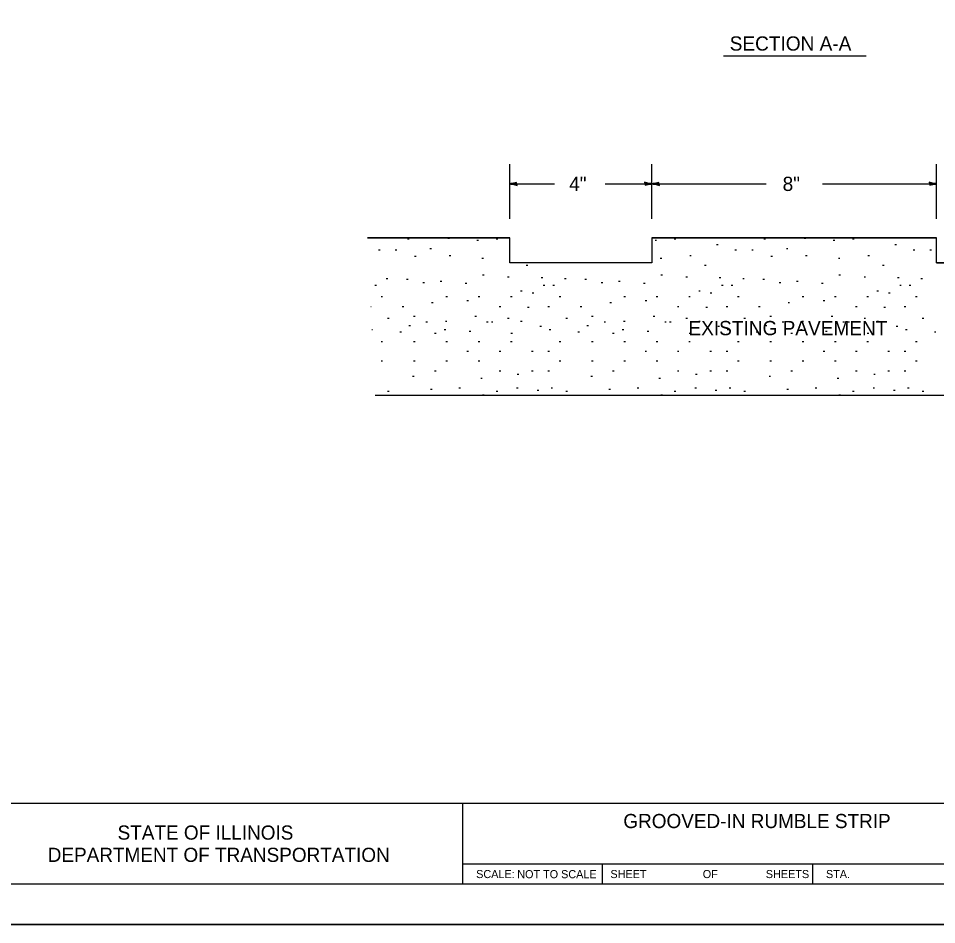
# Model space of a CAD drawing. Extents: x 0 to 2.83, y 0 to 1.83.
# Drawn here: x 1.274 to 2.219, y 0 to 0.933 of the extents above; entities that cross this region are included whole.
import ezdxf

# ---------------------------------------------------------------- set-up
doc = ezdxf.new("R2010")
doc.units = 0
for name, color, linetype in [('RD_Pr_Roadway_Dimensions', 7, 'Continuous'), ('RD_Pr_Roadway_Notes', 7, 'Continuous'), ('SH_General_Details', 7, 'Continuous'), ('SH_Printer_Plotting_Border', 7, 'Continuous')]:
    doc.layers.add(name, color=color, linetype=linetype)

msp = doc.modelspace()

# ---------------------------------------------------------------- linework, layer by layer
at = {"layer": 'RD_Pr_Roadway_Dimensions'}
for p, q in [((1.77977, 0.72659), (1.77977, 0.78291)), ((1.92629, 0.72659), (1.92629, 0.78291)), ((2.21935, 0.72659), (2.21935, 0.78291)), ((1.77977, 0.76269), (1.82603, 0.76269)), ((1.878, 0.76269), (1.92629, 0.76269)), ((1.92629, 0.76269), (2.04402, 0.76269)), ((2.10176, 0.76269), (2.21935, 0.76269))]:
    msp.add_line(p, q, dxfattribs=at)
for points in [[(1.78695, 0.76256), (1.7867, 0.76398), (1.78367, 0.76336), (1.77977, 0.76269), (1.78393, 0.76193), (1.78759, 0.76108), (1.78695, 0.76256), (1.78662, 0.76349), (1.78239, 0.76269), (1.78702, 0.76161), (1.78634, 0.76282), (1.78439, 0.76265), (1.78626, 0.76227)], [(1.91911, 0.76284), (1.91936, 0.76141), (1.92239, 0.76203), (1.9263, 0.7627), (1.92213, 0.76346), (1.91847, 0.76432), (1.91911, 0.76284), (1.91944, 0.76189), (1.92367, 0.7627), (1.91904, 0.76379), (1.91973, 0.76257), (1.92167, 0.76273), (1.9198, 0.76312)], [(1.93348, 0.76256), (1.93323, 0.76398), (1.9302, 0.76336), (1.92629, 0.76269), (1.93046, 0.76193), (1.93411, 0.76108), (1.93348, 0.76256), (1.93315, 0.76349), (1.92892, 0.76269), (1.93355, 0.76161), (1.93286, 0.76282), (1.93092, 0.76265), (1.93279, 0.76227)], [(2.21217, 0.76284), (2.21241, 0.76141), (2.21544, 0.76203), (2.21935, 0.7627), (2.21518, 0.76346), (2.21153, 0.76432), (2.21217, 0.76284), (2.21249, 0.76189), (2.21672, 0.7627), (2.2121, 0.76379), (2.21278, 0.76257), (2.21473, 0.76273), (2.21286, 0.76312)]]:
    msp.add_lwpolyline(points, dxfattribs=at)
for points in [[(1.7821, 0.76221), (1.7821, 0.76269), (1.7821, 0.76318), (1.78093, 0.7629), (1.77977, 0.76269), (1.78101, 0.76247)], [(1.92396, 0.76318), (1.92396, 0.76269), (1.92396, 0.76221), (1.92513, 0.76249), (1.92629, 0.76269), (1.92505, 0.76292)], [(1.92863, 0.76221), (1.92863, 0.76269), (1.92863, 0.76318), (1.92746, 0.7629), (1.92629, 0.76269), (1.92754, 0.76247)], [(2.21702, 0.76318), (2.21702, 0.76269), (2.21702, 0.76221), (2.21819, 0.76249), (2.21935, 0.76269), (2.21811, 0.76292)]]:
    msp.add_lwpolyline(points, close=True, dxfattribs=at)
at = {"layer": 'RD_Pr_Roadway_Notes'}
msp.add_line((1.99984, 0.89441), (2.14698, 0.89441), dxfattribs=at)
at = {"layer": 'SH_General_Details'}
for p, q in [((1.63324, 0.70718), (1.77977, 0.70718)), ((1.77977, 0.70718), (1.63324, 0.70718)), ((1.77977, 0.70718), (1.63324, 0.70718)), ((1.67458, 0.70606), (1.67624, 0.70606)), ((1.71622, 0.70673), (1.71789, 0.70673)), ((1.74597, 0.70475), (1.74764, 0.70475)), ((1.7658, 0.70606), (1.76746, 0.70606)), ((1.77977, 0.68124), (1.77977, 0.70718)), ((1.77977, 0.68124), (1.77977, 0.70718)), ((1.92629, 0.70718), (2.07282, 0.70718)), ((2.07282, 0.70718), (1.92629, 0.70718)), ((1.92629, 0.70718), (1.92629, 0.68124)), ((2.07282, 0.70718), (1.92629, 0.70718)), ((1.92629, 0.70718), (1.92629, 0.68124)), ((1.92943, 0.70475), (1.9311, 0.70475)), ((1.94926, 0.70606), (1.95092, 0.70606)), ((1.99288, 0.70012), (1.99455, 0.70012)), ((2.0415, 0.70606), (2.04316, 0.70606)), ((2.07282, 0.70718), (2.21935, 0.70718)), ((2.21935, 0.70718), (2.07282, 0.70718)), ((2.21935, 0.70718), (2.07282, 0.70718)), ((2.08314, 0.70673), (2.08481, 0.70673)), ((2.11289, 0.70475), (2.11456, 0.70475)), ((2.13272, 0.70606), (2.13438, 0.70606)), ((2.17634, 0.70012), (2.17801, 0.70012)), ((2.21935, 0.68124), (2.21935, 0.70718)), ((2.21935, 0.68124), (2.21935, 0.70718)), ((1.64482, 0.69483), (1.64648, 0.69483)), ((1.66202, 0.69483), (1.66368, 0.69483)), ((1.69771, 0.69616), (1.69938, 0.69616)), ((2.01174, 0.69483), (2.0134, 0.69483)), ((2.02894, 0.69483), (2.0306, 0.69483)), ((2.06463, 0.69616), (2.0663, 0.69616)), ((2.1952, 0.69483), (2.19686, 0.69483)), ((2.2124, 0.69483), (2.21406, 0.69483)), ((1.68184, 0.68822), (1.68351, 0.68822)), ((1.71754, 0.68889), (1.7192, 0.68889)), ((1.75126, 0.68624), (1.75292, 0.68624)), ((1.92629, 0.68124), (1.77977, 0.68124)), ((1.92629, 0.68124), (1.77977, 0.68124)), ((1.93472, 0.68624), (1.93638, 0.68624)), ((1.96512, 0.68889), (1.96678, 0.68889)), ((2.04876, 0.68822), (2.05043, 0.68822)), ((2.08446, 0.68889), (2.08612, 0.68889)), ((2.11818, 0.68624), (2.11984, 0.68624)), ((2.14858, 0.68889), (2.15024, 0.68889)), ((2.21935, 0.68124), (2.36588, 0.68124)), ((2.36588, 0.68124), (2.21935, 0.68124)), ((1.79686, 0.67897), (1.79853, 0.67897)), ((1.98032, 0.67897), (1.98199, 0.67897)), ((2.16378, 0.67897), (2.16545, 0.67897)), ((1.65276, 0.66509), (1.65442, 0.66509)), ((1.67363, 0.66442), (1.6753, 0.66442)), ((1.70828, 0.66244), (1.70995, 0.66244)), ((1.75191, 0.66905), (1.75358, 0.66905)), ((1.7777, 0.66707), (1.77936, 0.66707)), ((1.81207, 0.66641), (1.81374, 0.66641)), ((1.83622, 0.66509), (1.83788, 0.66509)), ((1.85709, 0.66442), (1.85876, 0.66442)), ((1.89174, 0.66244), (1.89341, 0.66244)), ((1.93537, 0.66905), (1.93704, 0.66905)), ((1.96116, 0.66707), (1.96282, 0.66707)), ((1.99553, 0.66641), (1.9972, 0.66641)), ((2.01968, 0.66509), (2.02134, 0.66509)), ((2.04055, 0.66442), (2.04222, 0.66442)), ((2.0752, 0.66244), (2.07687, 0.66244)), ((2.11883, 0.66905), (2.1205, 0.66905)), ((2.14462, 0.66707), (2.14628, 0.66707)), ((2.17899, 0.66641), (2.18066, 0.66641)), ((2.20314, 0.66509), (2.2048, 0.66509)), ((1.64086, 0.65848), (1.64252, 0.65848)), ((1.69044, 0.66111), (1.69211, 0.66111)), ((1.73407, 0.66046), (1.73574, 0.66046)), ((1.79092, 0.65252), (1.79259, 0.65252)), ((1.8144, 0.65848), (1.81606, 0.65848)), ((1.82432, 0.65848), (1.82598, 0.65848)), ((1.8739, 0.66111), (1.87557, 0.66111)), ((1.91753, 0.66046), (1.9192, 0.66046)), ((1.97438, 0.65252), (1.97605, 0.65252)), ((1.99786, 0.65848), (1.99952, 0.65848)), ((2.00778, 0.65848), (2.00944, 0.65848)), ((2.05736, 0.66111), (2.05903, 0.66111)), ((2.10099, 0.66046), (2.10266, 0.66046)), ((2.15784, 0.65252), (2.15951, 0.65252)), ((2.18132, 0.65848), (2.18298, 0.65848)), ((2.19124, 0.65848), (2.1929, 0.65848)), ((1.64731, 0.64657), (1.64898, 0.64657)), ((1.71397, 0.64657), (1.71563, 0.64657)), ((1.74729, 0.64657), (1.74896, 0.64657)), ((1.78062, 0.64657), (1.78229, 0.64657)), ((1.80282, 0.65054), (1.80449, 0.65054)), ((1.83077, 0.64657), (1.83244, 0.64657)), ((1.89743, 0.64657), (1.89909, 0.64657)), ((1.93075, 0.64657), (1.93242, 0.64657)), ((1.96408, 0.64657), (1.96575, 0.64657)), ((1.98628, 0.65054), (1.98795, 0.65054)), ((2.01423, 0.64657), (2.0159, 0.64657)), ((2.08089, 0.64657), (2.08255, 0.64657)), ((2.11421, 0.64657), (2.11588, 0.64657)), ((2.14754, 0.64657), (2.14921, 0.64657)), ((2.16974, 0.65054), (2.17141, 0.65054)), ((2.19769, 0.64657), (2.19936, 0.64657)), ((1.63675, 0.63658), (1.63732, 0.63658)), ((1.66899, 0.63658), (1.67065, 0.63658)), ((1.69942, 0.64063), (1.70108, 0.64063)), ((1.73577, 0.64261), (1.73744, 0.64261)), ((1.76897, 0.63658), (1.77064, 0.63658)), ((1.79818, 0.63576), (1.79984, 0.63576)), ((1.81912, 0.63658), (1.82078, 0.63658)), ((1.85245, 0.63658), (1.85411, 0.63658)), ((1.88288, 0.64063), (1.88454, 0.64063)), ((1.91923, 0.64261), (1.9209, 0.64261)), ((1.95243, 0.63658), (1.9541, 0.63658)), ((1.98164, 0.63576), (1.9833, 0.63576)), ((2.00258, 0.63658), (2.00424, 0.63658)), ((2.03591, 0.63658), (2.03757, 0.63658)), ((2.06634, 0.64063), (2.068, 0.64063)), ((2.10269, 0.64261), (2.10436, 0.64261)), ((2.13589, 0.63658), (2.13756, 0.63658)), ((2.1651, 0.63576), (2.16676, 0.63576)), ((2.18604, 0.63658), (2.1877, 0.63658)), ((1.65406, 0.62452), (1.65572, 0.62452)), ((1.68064, 0.62658), (1.6823, 0.62658)), ((1.74396, 0.6265), (1.74563, 0.6265)), ((1.77768, 0.62452), (1.77935, 0.62452)), ((1.83752, 0.62452), (1.83918, 0.62452)), ((1.8641, 0.62658), (1.86576, 0.62658)), ((1.92742, 0.6265), (1.92909, 0.6265)), ((1.96114, 0.62452), (1.96281, 0.62452)), ((2.02098, 0.62452), (2.02264, 0.62452)), ((2.04756, 0.62658), (2.04922, 0.62658)), ((2.11088, 0.6265), (2.11255, 0.6265)), ((2.1446, 0.62452), (2.14627, 0.62452)), ((2.20444, 0.62452), (2.2061, 0.62452)), ((1.67589, 0.61683), (1.67756, 0.61683)), ((1.69347, 0.62079), (1.69514, 0.62079)), ((1.71355, 0.62121), (1.71521, 0.62121)), ((1.75589, 0.62079), (1.75756, 0.62079)), ((1.7609, 0.62079), (1.76257, 0.62079)), ((1.79091, 0.62121), (1.79258, 0.62121)), ((1.81075, 0.61617), (1.81242, 0.61617)), ((1.85935, 0.61683), (1.86102, 0.61683)), ((1.87693, 0.62079), (1.8786, 0.62079)), ((1.89701, 0.62121), (1.89867, 0.62121)), ((1.93935, 0.62079), (1.94102, 0.62079)), ((1.94436, 0.62079), (1.94603, 0.62079)), ((1.97437, 0.62121), (1.97604, 0.62121)), ((1.99421, 0.61617), (1.99588, 0.61617)), ((2.04281, 0.61683), (2.04448, 0.61683)), ((2.06039, 0.62079), (2.06206, 0.62079)), ((2.08047, 0.62121), (2.08213, 0.62121)), ((2.12281, 0.62079), (2.12448, 0.62079)), ((2.12782, 0.62079), (2.12949, 0.62079)), ((2.15783, 0.62121), (2.1595, 0.62121)), ((2.17767, 0.61617), (2.17934, 0.61617)), ((1.63793, 0.61286), (1.63856, 0.61286)), ((1.66664, 0.61022), (1.6683, 0.61022)), ((1.70234, 0.60889), (1.70401, 0.60889)), ((1.71225, 0.61286), (1.71391, 0.61286)), ((1.73803, 0.61087), (1.7397, 0.61087)), ((1.781, 0.60889), (1.78267, 0.60889)), ((1.82035, 0.61286), (1.82202, 0.61286)), ((1.8501, 0.61022), (1.85176, 0.61022)), ((1.8858, 0.60889), (1.88747, 0.60889)), ((1.89571, 0.61286), (1.89737, 0.61286)), ((1.92149, 0.61087), (1.92316, 0.61087)), ((1.96446, 0.60889), (1.96613, 0.60889)), ((2.00381, 0.61286), (2.00548, 0.61286)), ((2.03356, 0.61022), (2.03522, 0.61022)), ((2.06926, 0.60889), (2.07093, 0.60889)), ((2.07917, 0.61286), (2.08083, 0.61286)), ((2.10495, 0.61087), (2.10662, 0.61087)), ((2.14792, 0.60889), (2.14959, 0.60889)), ((2.18727, 0.61286), (2.18894, 0.61286)), ((2.21702, 0.61022), (2.21868, 0.61022)), ((1.64731, 0.60035), (1.64898, 0.60035)), ((1.68064, 0.60035), (1.6823, 0.60035)), ((1.71397, 0.60035), (1.71563, 0.60035)), ((1.74729, 0.60035), (1.74896, 0.60035)), ((1.78062, 0.60035), (1.78229, 0.60035)), ((1.83077, 0.60035), (1.83244, 0.60035)), ((1.8641, 0.60035), (1.86576, 0.60035)), ((1.89743, 0.60035), (1.89909, 0.60035)), ((1.93075, 0.60035), (1.93242, 0.60035)), ((1.96408, 0.60035), (1.96575, 0.60035)), ((2.01423, 0.60035), (2.0159, 0.60035)), ((2.04756, 0.60035), (2.04922, 0.60035)), ((2.08089, 0.60035), (2.08255, 0.60035)), ((2.11421, 0.60035), (2.11588, 0.60035)), ((2.14754, 0.60035), (2.14921, 0.60035)), ((2.19769, 0.60035), (2.19936, 0.60035)), ((1.73564, 0.59035), (1.73731, 0.59035)), ((1.76897, 0.59035), (1.77064, 0.59035)), ((1.8023, 0.59035), (1.80396, 0.59035)), ((1.81912, 0.59035), (1.82078, 0.59035)), ((1.9191, 0.59035), (1.92077, 0.59035)), ((1.95243, 0.59035), (1.9541, 0.59035)), ((1.98576, 0.59035), (1.98742, 0.59035)), ((2.00258, 0.59035), (2.00424, 0.59035)), ((2.10256, 0.59035), (2.10423, 0.59035)), ((2.13589, 0.59035), (2.13756, 0.59035)), ((2.16922, 0.59035), (2.17088, 0.59035)), ((2.18604, 0.59035), (2.1877, 0.59035)), ((1.64731, 0.58035), (1.64898, 0.58035)), ((1.68064, 0.58035), (1.6823, 0.58035)), ((1.71397, 0.58035), (1.71563, 0.58035)), ((1.74729, 0.58035), (1.74896, 0.58035)), ((1.83077, 0.58035), (1.83244, 0.58035)), ((1.8641, 0.58035), (1.86576, 0.58035)), ((1.89743, 0.58035), (1.89909, 0.58035)), ((1.93075, 0.58035), (1.93242, 0.58035)), ((2.01423, 0.58035), (2.0159, 0.58035)), ((2.04756, 0.58035), (2.04922, 0.58035)), ((2.08089, 0.58035), (2.08255, 0.58035)), ((2.11421, 0.58035), (2.11588, 0.58035)), ((2.19769, 0.58035), (2.19936, 0.58035)), ((1.70232, 0.57035), (1.70398, 0.57035)), ((1.76897, 0.57035), (1.77064, 0.57035)), ((1.8023, 0.57035), (1.80396, 0.57035)), ((1.81912, 0.57035), (1.82078, 0.57035)), ((1.88578, 0.57035), (1.88744, 0.57035)), ((1.95243, 0.57035), (1.9541, 0.57035)), ((1.98576, 0.57035), (1.98742, 0.57035)), ((2.00258, 0.57035), (2.00424, 0.57035)), ((2.06924, 0.57035), (2.0709, 0.57035)), ((2.13589, 0.57035), (2.13756, 0.57035)), ((2.16922, 0.57035), (2.17088, 0.57035)), ((2.18604, 0.57035), (2.1877, 0.57035)), ((1.67986, 0.5646), (1.68153, 0.5646)), ((1.74993, 0.56261), (1.7516, 0.56261)), ((1.78762, 0.56659), (1.78928, 0.56659)), ((1.86332, 0.5646), (1.86499, 0.5646)), ((1.93339, 0.56261), (1.93506, 0.56261)), ((1.97108, 0.56659), (1.97274, 0.56659)), ((2.04678, 0.5646), (2.04845, 0.5646)), ((2.11685, 0.56261), (2.11852, 0.56261)), ((2.15454, 0.56659), (2.1562, 0.56659)), ((1.65408, 0.5494), (1.65575, 0.5494)), ((1.69836, 0.55138), (1.70003, 0.55138)), ((1.72746, 0.5527), (1.72912, 0.5527)), ((1.7658, 0.5494), (1.76746, 0.5494)), ((1.78694, 0.5527), (1.78861, 0.5527)), ((1.80799, 0.55011), (1.80966, 0.55011)), ((1.82233, 0.5527), (1.824, 0.5527)), ((1.83754, 0.5494), (1.83921, 0.5494)), ((1.88182, 0.55138), (1.88349, 0.55138)), ((1.91092, 0.5527), (1.91258, 0.5527)), ((1.94926, 0.5494), (1.95092, 0.5494)), ((1.9704, 0.5527), (1.97207, 0.5527)), ((1.99145, 0.55011), (1.99312, 0.55011)), ((2.00579, 0.5527), (2.00746, 0.5527)), ((2.021, 0.5494), (2.02267, 0.5494)), ((2.06528, 0.55138), (2.06695, 0.55138)), ((2.09438, 0.5527), (2.09604, 0.5527)), ((2.13272, 0.5494), (2.13438, 0.5494)), ((2.15386, 0.5527), (2.15553, 0.5527)), ((2.17491, 0.55011), (2.17658, 0.55011)), ((2.18925, 0.5527), (2.19092, 0.5527)), ((2.20446, 0.5494), (2.20613, 0.5494)), ((1.64131, 0.54514), (2.49181, 0.54514)), ((1.64131, 0.54514), (2.49181, 0.54514)), ((1.64131, 0.54514), (2.49181, 0.54514)), ((1.75191, 0.54544), (1.75358, 0.54544)), ((1.93537, 0.54544), (1.93704, 0.54544)), ((2.11883, 0.54544), (2.1205, 0.54544)), ((0.16666, 0.125), (2.79166, 0.125)), ((1.73118, 0.125), (1.73118, 0.04167)), ((1.73118, 0.0625), (2.37285, 0.0625)), ((1.87499, 0.0625), (1.87499, 0.04167)), ((2.09166, 0.0625), (2.09166, 0.04167)), ((2.83333, 0), (-0.00001, 0))]:
    msp.add_line(p, q, dxfattribs=at)
msp.add_lwpolyline([(0.16666, 1.79167), (2.79166, 1.79167), (2.79166, 0.04167), (0.16666, 0.04167)], close=True, dxfattribs=at)
at = {"layer": 'SH_Printer_Plotting_Border'}
msp.add_lwpolyline([(-0.00001, 0), (2.83333, 0), (2.83333, 1.83333), (-0.00001, 1.83333)], close=True, dxfattribs=at)

# ---------------------------------------------------------------- texts
at = {"layer": 'RD_Pr_Roadway_Dimensions'}
for s, p in [('4"', (1.84101, 0.75536)), ('8"', (2.0608, 0.75536))]:
    msp.add_text(s, height=0.014659, rotation=0.00027, dxfattribs=at).set_placement(p)
at = {"layer": 'RD_Pr_Roadway_Notes'}
msp.add_text('SECTION A-A', height=0.0146593, dxfattribs=at).set_placement((2.00631, 0.89987))
msp.add_text('EXISTING PAVEMENT', height=0.0146593, rotation=0.00027, dxfattribs=at).set_placement((1.96385, 0.60688))
at = {"layer": 'SH_General_Details'}
for s, height, p in [('GROOVED-IN RUMBLE STRIP', 0.0145833, (1.89682, 0.09938)), ('STATE OF ILLINOIS', 0.0145835, (1.37608, 0.0875)), ('DEPARTMENT OF TRANSPORTATION', 0.0145835, (1.30415, 0.06458)), ('SCALE:          ', 0.0083333, (1.74528, 0.04792)), ('NOT TO SCALE', 0.0083333, (1.78756, 0.0478)), ('SHEET', 0.008333, (1.88349, 0.04792)), ('OF', 0.008333, (1.97857, 0.04792)), ('SHEETS', 0.008333, (2.0435, 0.04792)), ('STA.', 0.008333, (2.10541, 0.04792))]:
    msp.add_text(s, height=height, dxfattribs=at).set_placement(p)

doc.saveas('drawing.dxf')
